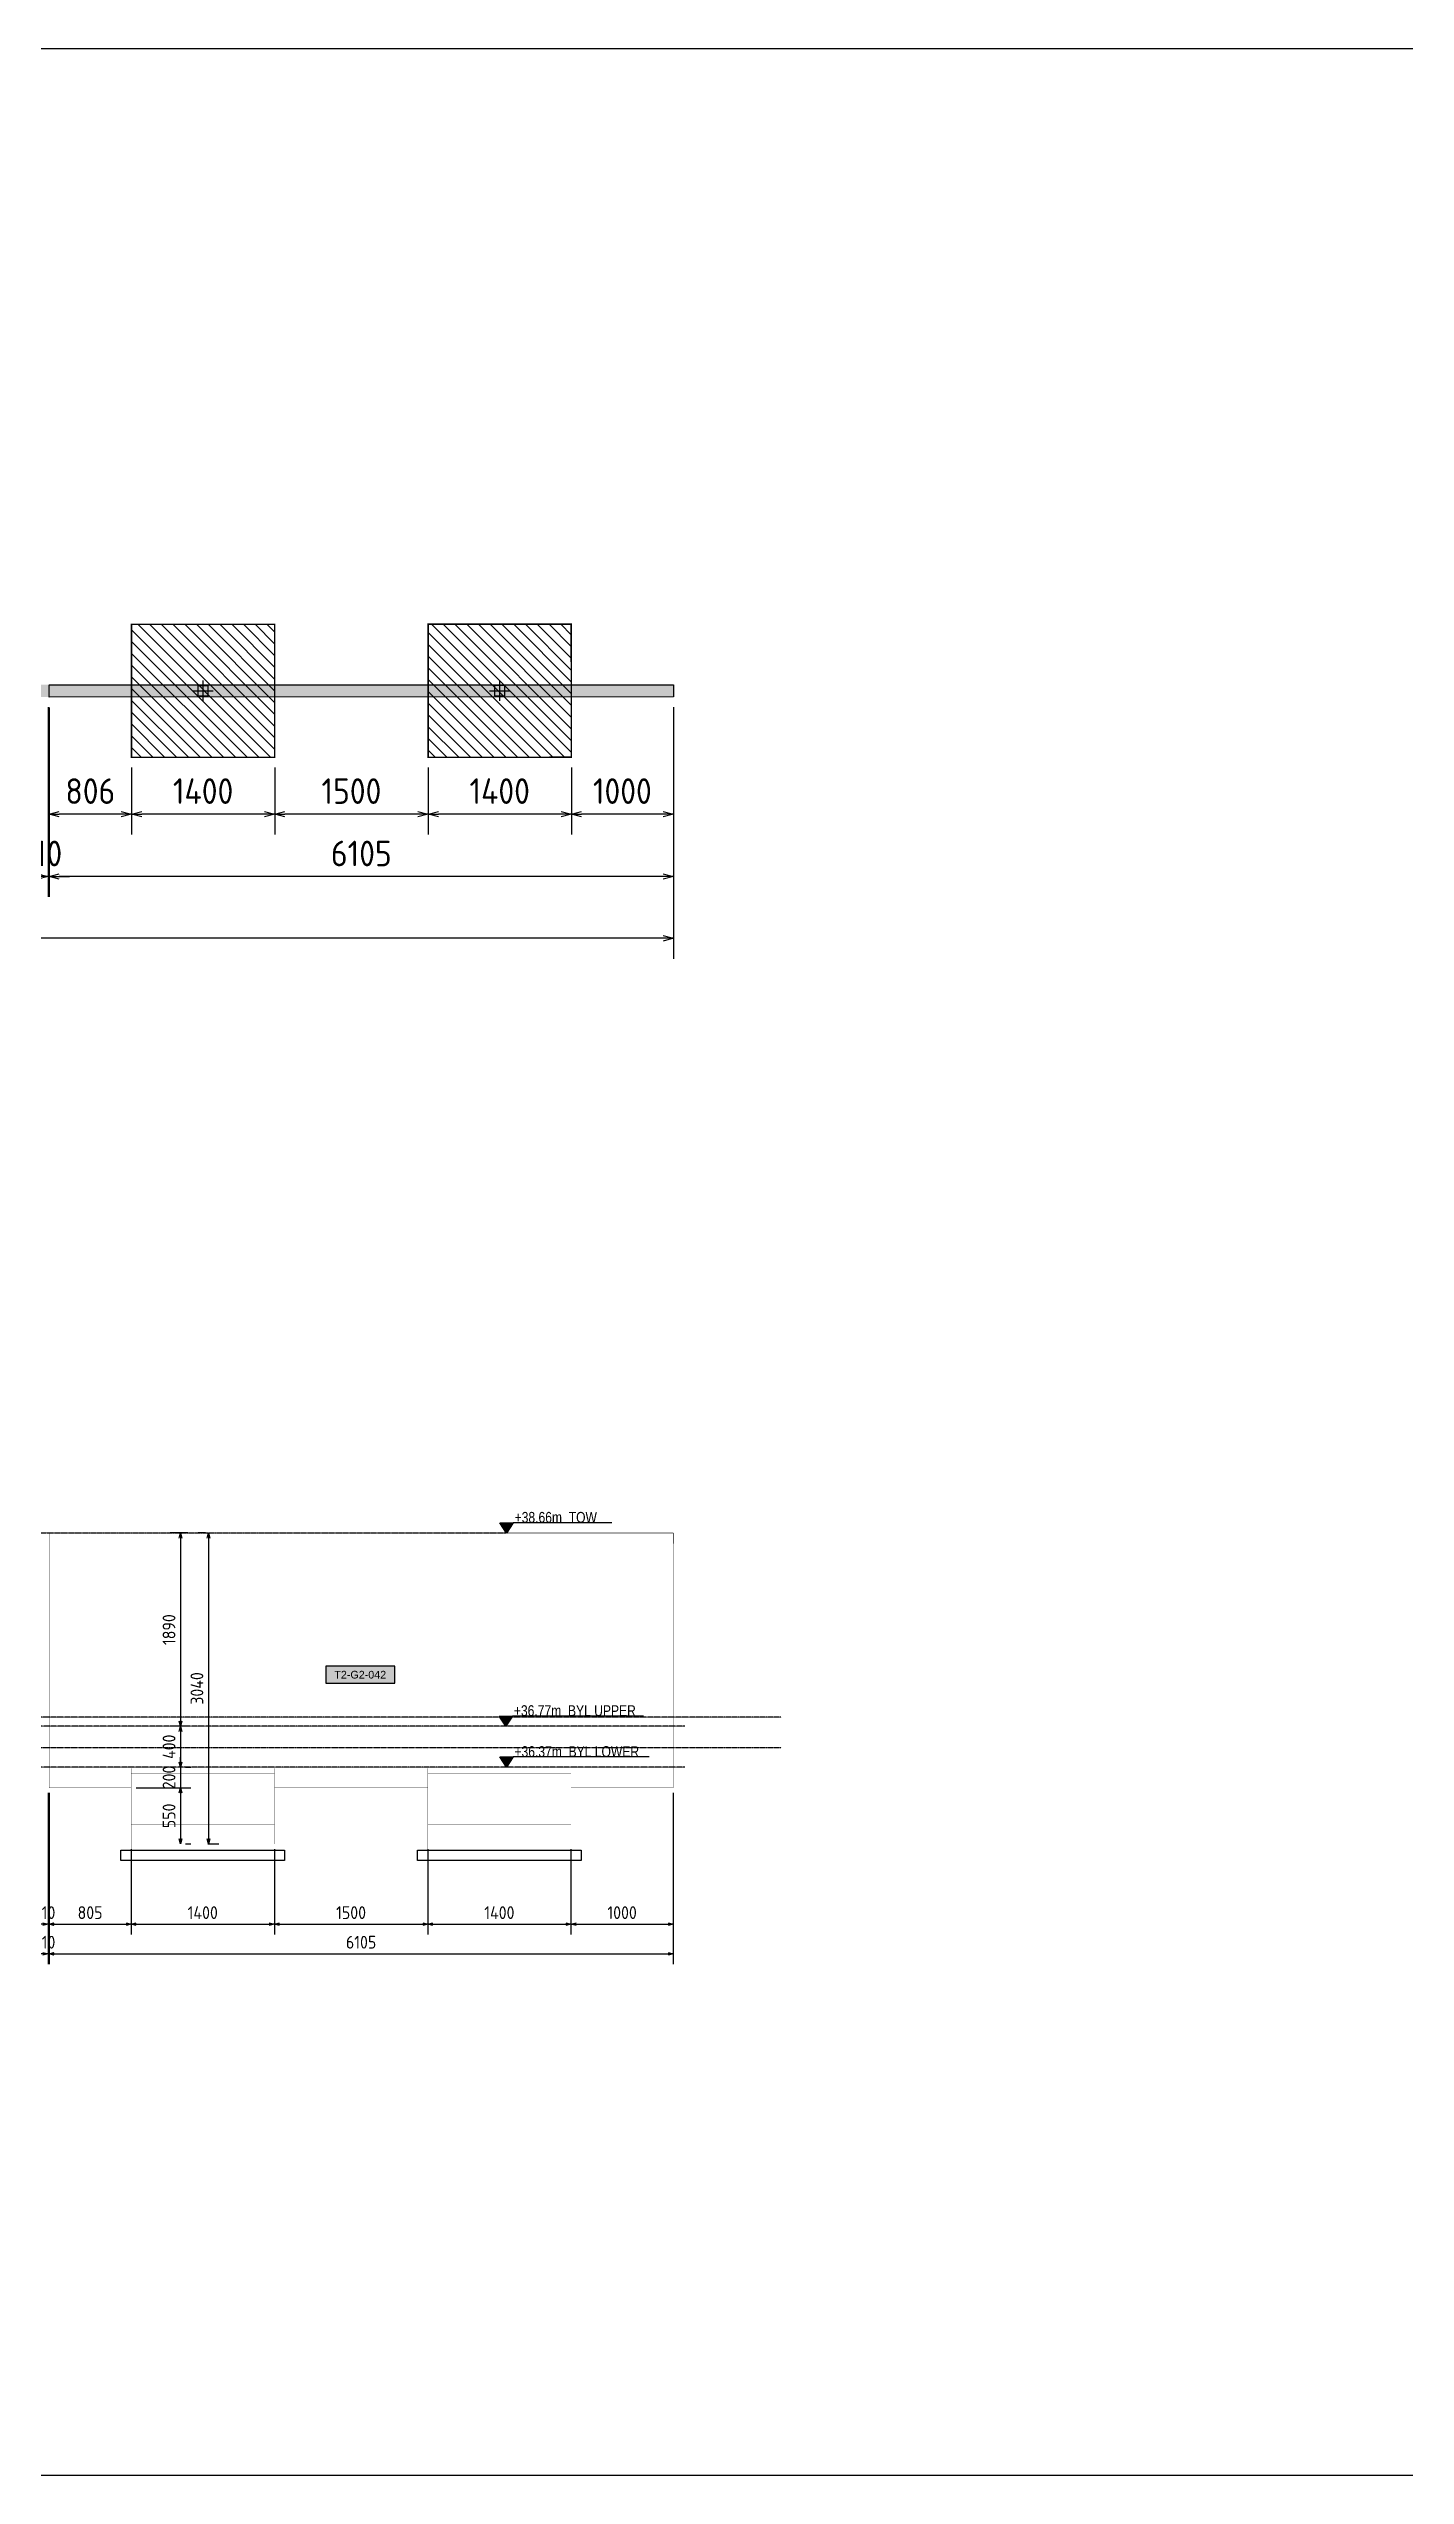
# Model space of a CAD drawing. Header units: centimetres. Extents: x -6122352 to 6876996, y -1694241 to 2592194.
# Drawn here: x 3556577 to 3569844, y 779040 to 802757 of the extents above; entities that cross this region are included whole.
import ezdxf
from ezdxf.enums import TextEntityAlignment as Align

# ---------------------------------------------------------------- set-up
doc = ezdxf.new("R2010")
doc.units = ezdxf.units.CM
doc.header["$MEASUREMENT"] = 0
doc.header["$PDMODE"] = 66
doc.header["$PDSIZE"] = 100
for name, pattern in [('CENTER', [2, 1.25, -0.25, 0.25, -0.25]), ('DASHED2', [0.375, 0.25, -0.125]), ('HIDDEN', [0.375, 0.25, -0.125])]:
    doc.linetypes.add(name, pattern=pattern)
doc.layers.get('Defpoints').update_dxf_attribs({"color": 255, "linetype": 'CENTER'})
for name, color, linetype in [('@MI-FOOTINGS', 7, 'Continuous'), ('@MI-TYPE-01', 30, 'Continuous'), ('@MI-TYPE-02', 6, 'Continuous'), ('JML-Dimension', 1, 'Continuous'), ('PANEL-TAGS', 7, 'Continuous'), ('SECTION', 130, 'Continuous')]:
    doc.layers.add(name, color=color, linetype=linetype)
doc.styles.add('PANELTAG_STYLE', font='arial.ttf')
doc.styles.add('Schueco-BEMSTIL', font='isocpeur.ttf', dxfattribs={"width": 0.9})
doc.styles.add('txt-Pisa-std', font='arial.ttf', dxfattribs={"width": 0.8})
doc.dimstyles.new('MI- JWC-TXT-2.5 MM', dxfattribs={"dimscale": 1.5, "dimtxt": 2.5, "dimasz": 1, "dimexe": 2, "dimexo": 1, "dimgap": 1, "dimtad": 1, "dimdec": 0, "dimdsep": 46, "dimtxsty": 'Schueco-BEMSTIL', "dimblk": 'OPEN30', "dimcen": 0, "dimdle": 2, "dimclrd": 140, "dimclre": 8, "dimclrt": 40, "dimadec": 0, "dimazin": 2, "dimtfac": 1, "dimtdec": 0, "dimtix": 1, "dimtmove": 2, "dimatfit": 3, "dimldrblk": 'OPEN', "dimfxl": 2, "dimlwd": -1, "dimlwe": -1, "dimarcsym": 0})

# ---------------------------------------------------------------- blocks, each defined once
blk = doc.blocks.new('T2-ELE FT')
at = {"color": 12, "linetype": 'HIDDEN', "ltscale": 5, "const_width": 2}
blk.add_lwpolyline([(30306558, 1676366), (30306558, 1676866), (30307958, 1676866), (30307958, 1676366)], dxfattribs=at)
at = {"color": 12, "ltscale": 20, "const_width": 2}
blk.add_lwpolyline([(30306558, 1676366), (30307958, 1676366), (30307958, 1676116), (30306558, 1676116)], close=True, dxfattribs=at)
at = {"color": 8, "ltscale": 20}
blk.add_lwpolyline([(30306458, 1676116), (30308058, 1676116), (30308058, 1676016), (30306458, 1676016)], close=True, dxfattribs=at)
blk = doc.blocks.new('T2-FOOTING PLAN')
at = {"layer": '@MI-FOOTINGS', "transparency": 33554679}
h = blk.add_hatch(dxfattribs=at)
h.set_pattern_fill('ANSI31', color=8, scale=650)
h.paths.add_polyline_path([(-700, 650), (700, 650), (700, -650), (-700, -650)])
at = {"layer": '@MI-FOOTINGS', "color": 160, "true_color": 0x3340f0, "const_width": 15}
blk.add_lwpolyline([(-700, 650), (700, 650), (700, -650), (-700, -650)], close=True, dxfattribs=at)
at = {"layer": '@MI-FOOTINGS', "color": 30}
blk.add_point((0, 0), dxfattribs=at)
blk = doc.blocks.new('_Open30')
at = {"color": 0, "linetype": 'ByBlock', "lineweight": -2}
for p, q in [((-1, 0.27), (0, 0)), ((0, 0), (-1, -0.27)), ((0, 0), (-1, 0))]:
    blk.add_line(p, q, dxfattribs=at)
blk = doc.blocks.new('*D1044')
at = {"layer": '@MI-TYPE-02', "color": 8, "transparency": 16777216}
for p, q in [((627102, 2768799), (627102, 2766946)), ((633207, 2768800), (633207, 2766946))]:
    blk.add_line(p, q, dxfattribs=at)
at = {"layer": '@MI-TYPE-02', "color": 140, "transparency": 16777216}
blk.add_line((633107, 2767146), (627202, 2767146), dxfattribs=at)
at = {"layer": 'Defpoints', "color": 0, "transparency": 16777216}
for p in [(627102, 2768899), (633207, 2768900), (627102, 2767146)]:
    blk.add_point(p, dxfattribs=at)
at = {"layer": '@MI-TYPE-02', "color": 140, "transparency": 16777216, "xscale": 100, "yscale": 100, "zscale": 100, "rotation": 180}
blk.add_blockref('_Open30', (627102, 2767146), dxfattribs=at)
at = {"layer": '@MI-TYPE-02', "color": 140, "transparency": 16777216, "xscale": 100, "yscale": 100, "zscale": 100}
blk.add_blockref('_Open30', (633207, 2767146), dxfattribs=at)
at = {"layer": '@MI-TYPE-02', "color": 40, "transparency": 16777216, "insert": (630155, 2767371), "char_height": 250, "attachment_point": 5, "style": 'Schueco-BEMSTIL'}
blk.add_mtext('6105', dxfattribs=at)
blk = doc.blocks.new('_Open')
at = {"color": 0, "linetype": 'ByBlock', "lineweight": -2}
for p, q in [((-1, 0), (0, 0)), ((-1, 0), (0, 0)), ((0, 0), (-1, 0))]:
    blk.add_line(p, q, dxfattribs=at)
blk = doc.blocks.new('*D1045')
at = {"layer": '@MI-TYPE-02', "color": 8, "transparency": 16777216}
for p, q in [((627092, 2768800), (627092, 2766946)), ((627102, 2768799), (627102, 2766946))]:
    blk.add_line(p, q, dxfattribs=at)
at = {"layer": '@MI-TYPE-02', "color": 140, "transparency": 16777216}
for p, q in [((626992, 2767146), (626892, 2767146)), ((627102, 2767146), (627092, 2767146)), ((627202, 2767146), (627302, 2767146))]:
    blk.add_line(p, q, dxfattribs=at)
at = {"layer": 'Defpoints', "color": 0, "transparency": 16777216}
for p in [(627092, 2768900), (627102, 2768899), (627092, 2767146)]:
    blk.add_point(p, dxfattribs=at)
at = {"layer": '@MI-TYPE-02', "color": 140, "transparency": 16777216, "xscale": 100, "yscale": 100, "zscale": 100}
blk.add_blockref('_Open30', (627092, 2767146), dxfattribs=at)
at = {"layer": '@MI-TYPE-02', "color": 140, "transparency": 16777216, "xscale": 100, "yscale": 100, "zscale": 100, "rotation": 180}
blk.add_blockref('_Open30', (627102, 2767146), dxfattribs=at)
at = {"layer": '@MI-TYPE-02', "color": 40, "transparency": 16777216, "insert": (627097, 2767371), "char_height": 250, "attachment_point": 5, "style": 'Schueco-BEMSTIL'}
blk.add_mtext('10', dxfattribs=at)
blk = doc.blocks.new('*D1093')
at = {"layer": '@MI-TYPE-02', "color": 8, "transparency": 16777216}
for p, q in [((0, -160), (0, -1405)), ((-999, -749), (-999, -1405))]:
    blk.add_line(p, q, dxfattribs=at)
at = {"layer": '@MI-TYPE-02', "color": 140, "transparency": 16777216}
blk.add_line((-100, -1205), (-899, -1205), dxfattribs=at)
at = {"layer": 'Defpoints', "color": 0, "transparency": 16777216}
for p in [(0, -60), (-999, -649), (-999, -1205)]:
    blk.add_point(p, dxfattribs=at)
at = {"layer": '@MI-TYPE-02', "color": 140, "transparency": 16777216, "xscale": 100, "yscale": 100, "zscale": 100, "rotation": 180}
blk.add_blockref('_Open30', (-999, -1205), dxfattribs=at)
at = {"layer": '@MI-TYPE-02', "color": 140, "transparency": 16777216, "xscale": 100, "yscale": 100, "zscale": 100}
blk.add_blockref('_Open30', (0, -1205), dxfattribs=at)
at = {"layer": '@MI-TYPE-02', "color": 40, "transparency": 16777216, "insert": (-500, -980), "char_height": 250, "attachment_point": 5, "style": 'Schueco-BEMSTIL'}
blk.add_mtext('1000', dxfattribs=at)
blk = doc.blocks.new('*D1094')
at = {"layer": '@MI-TYPE-02', "color": 8, "transparency": 16777216}
for p, q in [((-2399, -749), (-2399, -1405)), ((-999, -749), (-999, -1405))]:
    blk.add_line(p, q, dxfattribs=at)
at = {"layer": '@MI-TYPE-02', "color": 140, "transparency": 16777216}
blk.add_line((-1099, -1205), (-2299, -1205), dxfattribs=at)
at = {"layer": 'Defpoints', "color": 0, "transparency": 16777216}
for p in [(-2399, -649), (-999, -649), (-2399, -1205)]:
    blk.add_point(p, dxfattribs=at)
at = {"layer": '@MI-TYPE-02', "color": 140, "transparency": 16777216, "xscale": 100, "yscale": 100, "zscale": 100, "rotation": 180}
blk.add_blockref('_Open30', (-2399, -1205), dxfattribs=at)
at = {"layer": '@MI-TYPE-02', "color": 140, "transparency": 16777216, "xscale": 100, "yscale": 100, "zscale": 100}
blk.add_blockref('_Open30', (-999, -1205), dxfattribs=at)
at = {"layer": '@MI-TYPE-02', "color": 40, "transparency": 16777216, "insert": (-1699, -980), "char_height": 250, "attachment_point": 5, "style": 'Schueco-BEMSTIL'}
blk.add_mtext('1400', dxfattribs=at)
blk = doc.blocks.new('*D1090')
at = {"layer": '@MI-TYPE-02', "color": 8, "transparency": 16777216}
for p, q in [((-3899, -750), (-3899, -1405)), ((-2399, -749), (-2399, -1405))]:
    blk.add_line(p, q, dxfattribs=at)
at = {"layer": '@MI-TYPE-02', "color": 140, "transparency": 16777216}
blk.add_line((-2499, -1205), (-3799, -1205), dxfattribs=at)
at = {"layer": 'Defpoints', "color": 0, "transparency": 16777216}
for p in [(-3899, -650), (-2399, -649), (-3899, -1205)]:
    blk.add_point(p, dxfattribs=at)
at = {"layer": '@MI-TYPE-02', "color": 140, "transparency": 16777216, "xscale": 100, "yscale": 100, "zscale": 100, "rotation": 180}
blk.add_blockref('_Open30', (-3899, -1205), dxfattribs=at)
at = {"layer": '@MI-TYPE-02', "color": 140, "transparency": 16777216, "xscale": 100, "yscale": 100, "zscale": 100}
blk.add_blockref('_Open30', (-2399, -1205), dxfattribs=at)
at = {"layer": '@MI-TYPE-02', "color": 40, "transparency": 16777216, "insert": (-3149, -980), "char_height": 250, "attachment_point": 5, "style": 'Schueco-BEMSTIL'}
blk.add_mtext('1500', dxfattribs=at)
blk = doc.blocks.new('*D1091')
at = {"layer": '@MI-TYPE-02', "color": 8, "transparency": 16777216}
for p, q in [((-5299, -750), (-5299, -1405)), ((-3899, -750), (-3899, -1405))]:
    blk.add_line(p, q, dxfattribs=at)
at = {"layer": '@MI-TYPE-02', "color": 140, "transparency": 16777216}
blk.add_line((-3999, -1205), (-5199, -1205), dxfattribs=at)
at = {"layer": 'Defpoints', "color": 0, "transparency": 16777216}
for p in [(-5299, -650), (-3899, -650), (-5299, -1205)]:
    blk.add_point(p, dxfattribs=at)
at = {"layer": '@MI-TYPE-02', "color": 140, "transparency": 16777216, "xscale": 100, "yscale": 100, "zscale": 100, "rotation": 180}
blk.add_blockref('_Open30', (-5299, -1205), dxfattribs=at)
at = {"layer": '@MI-TYPE-02', "color": 140, "transparency": 16777216, "xscale": 100, "yscale": 100, "zscale": 100}
blk.add_blockref('_Open30', (-3899, -1205), dxfattribs=at)
at = {"layer": '@MI-TYPE-02', "color": 40, "transparency": 16777216, "insert": (-4599, -980), "char_height": 250, "attachment_point": 5, "style": 'Schueco-BEMSTIL'}
blk.add_mtext('1400', dxfattribs=at)
blk = doc.blocks.new('*D1092')
at = {"layer": '@MI-TYPE-02', "color": 8, "transparency": 16777216}
for p, q in [((-6105, -162), (-6105, -1405)), ((-5299, -750), (-5299, -1405))]:
    blk.add_line(p, q, dxfattribs=at)
at = {"layer": '@MI-TYPE-02', "color": 140, "transparency": 16777216}
blk.add_line((-5399, -1205), (-6005, -1205), dxfattribs=at)
at = {"layer": 'Defpoints', "color": 0, "transparency": 16777216}
for p in [(-6105, -62), (-5299, -650), (-6105, -1205)]:
    blk.add_point(p, dxfattribs=at)
at = {"layer": '@MI-TYPE-02', "color": 140, "transparency": 16777216, "xscale": 100, "yscale": 100, "zscale": 100, "rotation": 180}
blk.add_blockref('_Open30', (-6105, -1205), dxfattribs=at)
at = {"layer": '@MI-TYPE-02', "color": 140, "transparency": 16777216, "xscale": 100, "yscale": 100, "zscale": 100}
blk.add_blockref('_Open30', (-5299, -1205), dxfattribs=at)
at = {"layer": '@MI-TYPE-02', "color": 40, "transparency": 16777216, "insert": (-5702, -980), "char_height": 250, "attachment_point": 5, "style": 'Schueco-BEMSTIL'}
blk.add_mtext('806', dxfattribs=at)
blk = doc.blocks.new('*D1057')
at = {"layer": '@MI-TYPE-02', "color": 8, "transparency": 16777216}
for p, q in [((591042, 2768792), (591042, 2766342)), ((633207, 2768800), (633207, 2766342))]:
    blk.add_line(p, q, dxfattribs=at)
at = {"layer": '@MI-TYPE-02', "color": 140, "transparency": 16777216}
blk.add_line((633107, 2766542), (591142, 2766542), dxfattribs=at)
at = {"layer": 'Defpoints', "color": 0, "transparency": 16777216}
for p in [(591042, 2768892), (633207, 2768900), (591042, 2766542)]:
    blk.add_point(p, dxfattribs=at)
at = {"layer": '@MI-TYPE-02', "color": 140, "transparency": 16777216, "xscale": 100, "yscale": 100, "zscale": 100, "rotation": 180}
blk.add_blockref('_Open30', (591042, 2766542), dxfattribs=at)
at = {"layer": '@MI-TYPE-02', "color": 140, "transparency": 16777216, "xscale": 100, "yscale": 100, "zscale": 100}
blk.add_blockref('_Open30', (633207, 2766542), dxfattribs=at)
at = {"layer": '@MI-TYPE-02', "color": 40, "transparency": 16777216, "insert": (612125, 2766767), "char_height": 250, "attachment_point": 5, "style": 'Schueco-BEMSTIL'}
blk.add_mtext('42165', dxfattribs=at)
blk = doc.blocks.new('*D1899')
at = {"layer": '@MI-TYPE-01', "color": 8, "transparency": 16777216}
for p, q in [((3557938, 788251), (3557767, 788251)), ((3557938, 786361), (3557767, 786361))]:
    blk.add_line(p, q, dxfattribs=at)
at = {"layer": '@MI-TYPE-01', "color": 140, "transparency": 16777216}
blk.add_line((3557867, 788201), (3557867, 786411), dxfattribs=at)
at = {"layer": 'Defpoints', "color": 0, "transparency": 16777216}
for p in [(3557988, 788251), (3557867, 786361), (3557988, 786361)]:
    blk.add_point(p, dxfattribs=at)
at = {"layer": '@MI-TYPE-01', "color": 140, "transparency": 16777216, "xscale": 50, "yscale": 50, "zscale": 50}
for p, rotation in [((3557867, 788251), 90), ((3557867, 786361), 270)]:
    blk.add_blockref('_Open30', p, dxfattribs=dict(at, rotation=rotation))
at = {"layer": '@MI-TYPE-01', "color": 40, "transparency": 16777216, "insert": (3557755, 787306), "char_height": 125, "attachment_point": 5, "rotation": 90, "style": 'Schueco-BEMSTIL'}
blk.add_mtext('1890', dxfattribs=at)
blk = doc.blocks.new('*D1895')
at = {"layer": '@MI-TYPE-01', "color": 8, "transparency": 16777216}
for p, q in [((3557938, 786361), (3557767, 786361)), ((3557917, 785961), (3557967, 785961))]:
    blk.add_line(p, q, dxfattribs=at)
at = {"layer": '@MI-TYPE-01', "color": 140, "transparency": 16777216}
blk.add_line((3557867, 786311), (3557867, 786011), dxfattribs=at)
at = {"layer": 'Defpoints', "color": 0, "transparency": 16777216}
for p in [(3557988, 786361), (3557867, 785961), (3557867, 785961)]:
    blk.add_point(p, dxfattribs=at)
at = {"layer": '@MI-TYPE-01', "color": 140, "transparency": 16777216, "xscale": 50, "yscale": 50, "zscale": 50}
for p, rotation in [((3557867, 786361), 90), ((3557867, 785961), 270)]:
    blk.add_blockref('_Open30', p, dxfattribs=dict(at, rotation=rotation))
at = {"layer": '@MI-TYPE-01', "color": 40, "transparency": 16777216, "insert": (3557755, 786161), "char_height": 125, "attachment_point": 5, "rotation": 90, "style": 'Schueco-BEMSTIL'}
blk.add_mtext('400', dxfattribs=at)
blk = doc.blocks.new('*D1896')
at = {"layer": '@MI-TYPE-01', "color": 140, "transparency": 16777216}
for p, q in [((3557867, 786011), (3557867, 786061)), ((3557867, 785961), (3557867, 785761)), ((3557867, 785711), (3557867, 785661))]:
    blk.add_line(p, q, dxfattribs=at)
at = {"layer": '@MI-TYPE-01', "color": 8, "transparency": 16777216}
for p, q in [((3557917, 785961), (3557967, 785961)), ((3557435, 785761), (3557967, 785761))]:
    blk.add_line(p, q, dxfattribs=at)
at = {"layer": 'Defpoints', "color": 0, "transparency": 16777216}
for p in [(3557867, 785961), (3557385, 785761), (3557867, 785761)]:
    blk.add_point(p, dxfattribs=at)
at = {"layer": '@MI-TYPE-01', "color": 140, "transparency": 16777216, "xscale": 50, "yscale": 50, "zscale": 50}
for p, rotation in [((3557867, 785961), 270), ((3557867, 785761), 90)]:
    blk.add_blockref('_Open30', p, dxfattribs=dict(at, rotation=rotation))
at = {"layer": '@MI-TYPE-01', "color": 40, "transparency": 16777216, "insert": (3557755, 785861), "char_height": 125, "attachment_point": 5, "rotation": 90, "style": 'Schueco-BEMSTIL'}
blk.add_mtext('200', dxfattribs=at)
blk = doc.blocks.new('*D1897')
at = {"layer": '@MI-TYPE-01', "color": 8, "transparency": 16777216}
for p, q in [((3557435, 785761), (3557967, 785761)), ((3557917, 785211), (3557967, 785211))]:
    blk.add_line(p, q, dxfattribs=at)
at = {"layer": '@MI-TYPE-01', "color": 140, "transparency": 16777216}
blk.add_line((3557867, 785711), (3557867, 785261), dxfattribs=at)
at = {"layer": 'Defpoints', "color": 0, "transparency": 16777216}
for p in [(3557385, 785761), (3557867, 785211), (3557867, 785211)]:
    blk.add_point(p, dxfattribs=at)
at = {"layer": '@MI-TYPE-01', "color": 140, "transparency": 16777216, "xscale": 50, "yscale": 50, "zscale": 50}
for p, rotation in [((3557867, 785761), 90), ((3557867, 785211), 270)]:
    blk.add_blockref('_Open30', p, dxfattribs=dict(at, rotation=rotation))
at = {"layer": '@MI-TYPE-01', "color": 40, "transparency": 16777216, "insert": (3557755, 785486), "char_height": 125, "attachment_point": 5, "rotation": 90, "style": 'Schueco-BEMSTIL'}
blk.add_mtext('550', dxfattribs=at)
blk = doc.blocks.new('*D1898')
at = {"layer": '@MI-TYPE-01', "color": 8, "transparency": 16777216}
for p, q in [((3558113, 788251), (3558041, 788251)), ((3558135, 785211), (3558241, 785211))]:
    blk.add_line(p, q, dxfattribs=at)
at = {"layer": '@MI-TYPE-01', "color": 140, "transparency": 16777216}
blk.add_line((3558141, 788201), (3558141, 785261), dxfattribs=at)
at = {"layer": 'Defpoints', "color": 0, "transparency": 16777216}
for p in [(3558163, 788251), (3558085, 785211), (3558141, 785211)]:
    blk.add_point(p, dxfattribs=at)
at = {"layer": '@MI-TYPE-01', "color": 140, "transparency": 16777216, "xscale": 50, "yscale": 50, "zscale": 50}
for p, rotation in [((3558141, 788251), 90), ((3558141, 785211), 270)]:
    blk.add_blockref('_Open30', p, dxfattribs=dict(at, rotation=rotation))
at = {"layer": '@MI-TYPE-01', "color": 40, "transparency": 16777216, "insert": (3558028, 786731), "char_height": 125, "attachment_point": 5, "rotation": 90, "style": 'Schueco-BEMSTIL'}
blk.add_mtext('3040', dxfattribs=at)
blk = doc.blocks.new('*D1935')
at = {"layer": '@MI-TYPE-01', "color": 8, "transparency": 16777216}
for p, q in [((3556572, 785711), (3556572, 784327)), ((3556582, 785711), (3556582, 784327))]:
    blk.add_line(p, q, dxfattribs=at)
at = {"layer": '@MI-TYPE-01', "color": 140, "transparency": 16777216}
for p, q in [((3556522, 784427), (3556472, 784427)), ((3556572, 784427), (3556582, 784427)), ((3556632, 784427), (3556682, 784427))]:
    blk.add_line(p, q, dxfattribs=at)
at = {"layer": 'Defpoints', "color": 0, "transparency": 16777216}
for p in [(3556572, 785761), (3556582, 785761), (3556582, 784427)]:
    blk.add_point(p, dxfattribs=at)
at = {"layer": '@MI-TYPE-01', "color": 140, "transparency": 16777216, "xscale": 50, "yscale": 50, "zscale": 50}
blk.add_blockref('_Open30', (3556572, 784427), dxfattribs=at)
at = {"layer": '@MI-TYPE-01', "color": 140, "transparency": 16777216, "xscale": 50, "yscale": 50, "zscale": 50, "rotation": 180}
blk.add_blockref('_Open30', (3556582, 784427), dxfattribs=at)
at = {"layer": '@MI-TYPE-01', "color": 40, "transparency": 16777216, "insert": (3556577, 784540), "char_height": 125, "attachment_point": 5, "style": 'Schueco-BEMSTIL'}
blk.add_mtext('10', dxfattribs=at)
blk = doc.blocks.new('*D1936')
at = {"layer": '@MI-TYPE-01', "color": 8, "transparency": 16777216}
for p, q in [((3556580, 785711), (3556580, 784327)), ((3557385, 785161), (3557385, 784327))]:
    blk.add_line(p, q, dxfattribs=at)
at = {"layer": '@MI-TYPE-01', "color": 140, "transparency": 16777216}
blk.add_line((3556630, 784427), (3557335, 784427), dxfattribs=at)
at = {"layer": 'Defpoints', "color": 0, "transparency": 16777216}
for p in [(3556580, 785761), (3557385, 785211), (3557385, 784427)]:
    blk.add_point(p, dxfattribs=at)
at = {"layer": '@MI-TYPE-01', "color": 140, "transparency": 16777216, "xscale": 50, "yscale": 50, "zscale": 50, "rotation": 180}
blk.add_blockref('_Open30', (3556580, 784427), dxfattribs=at)
at = {"layer": '@MI-TYPE-01', "color": 140, "transparency": 16777216, "xscale": 50, "yscale": 50, "zscale": 50}
blk.add_blockref('_Open30', (3557385, 784427), dxfattribs=at)
at = {"layer": '@MI-TYPE-01', "color": 40, "transparency": 16777216, "insert": (3556983, 784540), "char_height": 125, "attachment_point": 5, "style": 'Schueco-BEMSTIL'}
blk.add_mtext('805', dxfattribs=at)
blk = doc.blocks.new('*D1937')
at = {"layer": '@MI-TYPE-01', "color": 8, "transparency": 16777216}
for p, q in [((3557385, 785161), (3557385, 784327)), ((3558785, 785161), (3558785, 784327))]:
    blk.add_line(p, q, dxfattribs=at)
at = {"layer": '@MI-TYPE-01', "color": 140, "transparency": 16777216}
blk.add_line((3557435, 784427), (3558735, 784427), dxfattribs=at)
at = {"layer": 'Defpoints', "color": 0, "transparency": 16777216}
for p in [(3557385, 785211), (3558785, 785211), (3558785, 784427)]:
    blk.add_point(p, dxfattribs=at)
at = {"layer": '@MI-TYPE-01', "color": 140, "transparency": 16777216, "xscale": 50, "yscale": 50, "zscale": 50, "rotation": 180}
blk.add_blockref('_Open30', (3557385, 784427), dxfattribs=at)
at = {"layer": '@MI-TYPE-01', "color": 140, "transparency": 16777216, "xscale": 50, "yscale": 50, "zscale": 50}
blk.add_blockref('_Open30', (3558785, 784427), dxfattribs=at)
at = {"layer": '@MI-TYPE-01', "color": 40, "transparency": 16777216, "insert": (3558085, 784540), "char_height": 125, "attachment_point": 5, "style": 'Schueco-BEMSTIL'}
blk.add_mtext('1400', dxfattribs=at)
blk = doc.blocks.new('*D1938')
at = {"layer": '@MI-TYPE-01', "color": 8, "transparency": 16777216}
for p, q in [((3558785, 785161), (3558785, 784327)), ((3560285, 785161), (3560285, 784327))]:
    blk.add_line(p, q, dxfattribs=at)
at = {"layer": '@MI-TYPE-01', "color": 140, "transparency": 16777216}
blk.add_line((3558835, 784427), (3560235, 784427), dxfattribs=at)
at = {"layer": 'Defpoints', "color": 0, "transparency": 16777216}
for p in [(3558785, 785211), (3560285, 785211), (3560285, 784427)]:
    blk.add_point(p, dxfattribs=at)
at = {"layer": '@MI-TYPE-01', "color": 140, "transparency": 16777216, "xscale": 50, "yscale": 50, "zscale": 50, "rotation": 180}
blk.add_blockref('_Open30', (3558785, 784427), dxfattribs=at)
at = {"layer": '@MI-TYPE-01', "color": 140, "transparency": 16777216, "xscale": 50, "yscale": 50, "zscale": 50}
blk.add_blockref('_Open30', (3560285, 784427), dxfattribs=at)
at = {"layer": '@MI-TYPE-01', "color": 40, "transparency": 16777216, "insert": (3559535, 784540), "char_height": 125, "attachment_point": 5, "style": 'Schueco-BEMSTIL'}
blk.add_mtext('1500', dxfattribs=at)
blk = doc.blocks.new('*D1939')
at = {"layer": '@MI-TYPE-01', "color": 8, "transparency": 16777216}
for p, q in [((3560285, 785161), (3560285, 784327)), ((3561685, 785161), (3561685, 784327))]:
    blk.add_line(p, q, dxfattribs=at)
at = {"layer": '@MI-TYPE-01', "color": 140, "transparency": 16777216}
blk.add_line((3560335, 784427), (3561635, 784427), dxfattribs=at)
at = {"layer": 'Defpoints', "color": 0, "transparency": 16777216}
for p in [(3560285, 785211), (3561685, 785211), (3561685, 784427)]:
    blk.add_point(p, dxfattribs=at)
at = {"layer": '@MI-TYPE-01', "color": 140, "transparency": 16777216, "xscale": 50, "yscale": 50, "zscale": 50, "rotation": 180}
blk.add_blockref('_Open30', (3560285, 784427), dxfattribs=at)
at = {"layer": '@MI-TYPE-01', "color": 140, "transparency": 16777216, "xscale": 50, "yscale": 50, "zscale": 50}
blk.add_blockref('_Open30', (3561685, 784427), dxfattribs=at)
at = {"layer": '@MI-TYPE-01', "color": 40, "transparency": 16777216, "insert": (3560985, 784540), "char_height": 125, "attachment_point": 5, "style": 'Schueco-BEMSTIL'}
blk.add_mtext('1400', dxfattribs=at)
blk = doc.blocks.new('*D1940')
at = {"layer": '@MI-TYPE-01', "color": 8, "transparency": 16777216}
for p, q in [((3562685, 785711), (3562685, 784327)), ((3561685, 785161), (3561685, 784327))]:
    blk.add_line(p, q, dxfattribs=at)
at = {"layer": '@MI-TYPE-01', "color": 140, "transparency": 16777216}
blk.add_line((3561735, 784427), (3562635, 784427), dxfattribs=at)
at = {"layer": 'Defpoints', "color": 0, "transparency": 16777216}
for p in [(3562685, 785761), (3561685, 785211), (3562685, 784427)]:
    blk.add_point(p, dxfattribs=at)
at = {"layer": '@MI-TYPE-01', "color": 140, "transparency": 16777216, "xscale": 50, "yscale": 50, "zscale": 50, "rotation": 180}
blk.add_blockref('_Open30', (3561685, 784427), dxfattribs=at)
at = {"layer": '@MI-TYPE-01', "color": 140, "transparency": 16777216, "xscale": 50, "yscale": 50, "zscale": 50}
blk.add_blockref('_Open30', (3562685, 784427), dxfattribs=at)
at = {"layer": '@MI-TYPE-01', "color": 40, "transparency": 16777216, "insert": (3562185, 784540), "char_height": 125, "attachment_point": 5, "style": 'Schueco-BEMSTIL'}
blk.add_mtext('1000', dxfattribs=at)
blk = doc.blocks.new('*U1142')
at = {"layer": 'JML-Dimension'}
h = blk.add_hatch(color=10, dxfattribs=at)
h.dxf.hatch_style = 1
h.paths.add_polyline_path([(0, 0), (-1.54, 2.37), (1.54, 2.37)])
blk.add_line((24.31, 2.37), (1.54, 2.37), dxfattribs=at)
blk.add_lwpolyline([(0, 0), (-1.54, 2.37), (1.54, 2.37), (0, 0)], dxfattribs=at)
at = {"color": 5, "style": 'txt-Pisa-std', "width": 0.8}
blk.add_attdef('+0.0', text='', height=2.5, dxfattribs=at).set_placement((1.87, 2.37), align=Align.BOTTOM_LEFT)
blk = doc.blocks.new('*U1445')
at = {"layer": 'JML-Dimension'}
h = blk.add_hatch(color=10, dxfattribs=at)
h.dxf.hatch_style = 1
h.paths.add_polyline_path([(0, 0), (-1.54, 2.37), (1.54, 2.37)])
blk.add_line((31.81, 2.37), (1.54, 2.37), dxfattribs=at)
blk.add_lwpolyline([(0, 0), (-1.54, 2.37), (1.54, 2.37), (0, 0)], dxfattribs=at)
at = {"color": 5, "style": 'txt-Pisa-std', "width": 0.8}
blk.add_attdef('+0.0', text='', height=2.5, dxfattribs=at).set_placement((1.87, 2.37), align=Align.BOTTOM_LEFT)
blk = doc.blocks.new('*U1446')
at = {"layer": 'JML-Dimension'}
h = blk.add_hatch(color=10, dxfattribs=at)
h.dxf.hatch_style = 1
h.paths.add_polyline_path([(0, 0), (-1.54, 2.37), (1.54, 2.37)])
blk.add_line((33.03, 2.37), (1.54, 2.37), dxfattribs=at)
blk.add_lwpolyline([(0, 0), (-1.54, 2.37), (1.54, 2.37), (0, 0)], dxfattribs=at)
at = {"color": 5, "style": 'txt-Pisa-std', "width": 0.8}
blk.add_attdef('+0.0', text='', height=2.5, dxfattribs=at).set_placement((1.87, 2.37), align=Align.BOTTOM_LEFT)
blk = doc.blocks.new('*D1952')
at = {"layer": '@MI-TYPE-01', "color": 8, "transparency": 16777216}
for p, q in [((3556572, 785711), (3556572, 784038)), ((3556582, 785711), (3556582, 784038))]:
    blk.add_line(p, q, dxfattribs=at)
at = {"layer": '@MI-TYPE-01', "color": 140, "transparency": 16777216}
for p, q in [((3556522, 784138), (3556472, 784138)), ((3556572, 784138), (3556582, 784138)), ((3556632, 784138), (3556682, 784138))]:
    blk.add_line(p, q, dxfattribs=at)
at = {"layer": 'Defpoints', "color": 0, "transparency": 16777216}
for p in [(3556572, 785761), (3556582, 785761), (3556582, 784138)]:
    blk.add_point(p, dxfattribs=at)
at = {"layer": '@MI-TYPE-01', "color": 140, "transparency": 16777216, "xscale": 50, "yscale": 50, "zscale": 50}
blk.add_blockref('_Open30', (3556572, 784138), dxfattribs=at)
at = {"layer": '@MI-TYPE-01', "color": 140, "transparency": 16777216, "xscale": 50, "yscale": 50, "zscale": 50, "rotation": 180}
blk.add_blockref('_Open30', (3556582, 784138), dxfattribs=at)
at = {"layer": '@MI-TYPE-01', "color": 40, "transparency": 16777216, "insert": (3556577, 784251), "char_height": 125, "attachment_point": 5, "style": 'Schueco-BEMSTIL'}
blk.add_mtext('10', dxfattribs=at)
blk = doc.blocks.new('*D1953')
at = {"layer": '@MI-TYPE-01', "color": 8, "transparency": 16777216}
for p, q in [((3556580, 785711), (3556580, 784038)), ((3562685, 785711), (3562685, 784038))]:
    blk.add_line(p, q, dxfattribs=at)
at = {"layer": '@MI-TYPE-01', "color": 140, "transparency": 16777216}
blk.add_line((3556630, 784138), (3562635, 784138), dxfattribs=at)
at = {"layer": 'Defpoints', "color": 0, "transparency": 16777216}
for p in [(3556580, 785761), (3562685, 785761), (3562685, 784138)]:
    blk.add_point(p, dxfattribs=at)
at = {"layer": '@MI-TYPE-01', "color": 140, "transparency": 16777216, "xscale": 50, "yscale": 50, "zscale": 50, "rotation": 180}
blk.add_blockref('_Open30', (3556580, 784138), dxfattribs=at)
at = {"layer": '@MI-TYPE-01', "color": 140, "transparency": 16777216, "xscale": 50, "yscale": 50, "zscale": 50}
blk.add_blockref('_Open30', (3562685, 784138), dxfattribs=at)
at = {"layer": '@MI-TYPE-01', "color": 40, "transparency": 16777216, "insert": (3559633, 784251), "char_height": 125, "attachment_point": 5, "style": 'Schueco-BEMSTIL'}
blk.add_mtext('6105', dxfattribs=at)
blk = doc.blocks.new('PANELTAG')
at = {"layer": 'PANEL-TAGS', "color": 1}
blk.add_lwpolyline([(-13.5, -3.3), (13.5, -3.3), (13.5, 3.3), (-13.5, 3.3)], close=True, dxfattribs=at)
at = {"layer": 'PANEL-TAGS', "color": 40, "true_color": 0xffd700}
blk.add_solid([(-13.5, -3.3), (13.5, -3.3), (-13.5, 3.3), (13.5, 3.3)], dxfattribs=at)
at = {"layer": 'PANEL-TAGS', "color": 5, "style": 'PANELTAG_STYLE'}
blk.add_attdef('TAGNO', text='', height=3, dxfattribs=at).set_placement((0, 0), align=Align.CENTER)
blk = doc.blocks.new('G6-T2-REAR-RIGHT END')
at = {"layer": '@MI-TYPE-02'}
h = blk.add_hatch(color=256, dxfattribs=at)
h.dxf.hatch_style = 1
h.paths.add_polyline_path([(-42165.2, 51.3), (-36165.3, 53.5), (-36164.8, -66.5), (-42164.7, -68.7)])
h.paths.add_polyline_path([(-36155.3, 52.4), (-30155.3, 54.6), (-30154.9, -65.4), (-36154.8, -67.6)])
h.paths.add_polyline_path([(-30145.3, 53.6), (-24145.4, 55.8), (-24144.9, -64.2), (-30144.9, -66.4)])
h.paths.add_polyline_path([(-24135.4, 54.6), (-18135.5, 56.8), (-18135, -63.2), (-24134.9, -65.4)])
h.paths.add_polyline_path([(-18125.5, 55.9), (-12125.5, 58.1), (-12125.1, -61.9), (-18125, -64.1)])
h.paths.add_polyline_path([(-12115.6, 57.3), (-6115.6, 59.5), (-6115.2, -60.5), (-12115.1, -62.7)])
h.paths.add_polyline_path([(-6105.6, 58.4), (-0.2, 60), (0.2, -60), (-6105.2, -61.6)])
blk.add_lwpolyline([(-6105.6, 58.4), (-0.2, 60), (0.2, -60), (-6105.2, -61.6)], close=True, dxfattribs=at)
at = {"layer": '@MI-FOOTINGS', "xscale": -1, "rotation": 0.01015602854542941}
for p in [(-4599.6, 0.2), (-1699.6, 0.7)]:
    blk.add_blockref('T2-FOOTING PLAN', p, dxfattribs=at)
at = {"layer": '@MI-TYPE-02'}
for base, p1, p2, picture, middle in [((-42164.9, -2418.4), (0, -60), (-42164.9, -68.7), '*D1057', (-21082.5, -2193.4)), ((-6115.2, -1814.9), (-6105.2, -61.6), (-6115.2, -60.5), '*D1045', (-6110.2, -1589.9)), ((-6105.2, -1814.9), (0.2, -60), (-6105.2, -61.6), '*D1044', (-3052.5, -1589.9))]:
    dim = blk.add_linear_dim(base=base, p1=p1, p2=p2, angle=180, dimstyle='MI- JWC-TXT-2.5 MM', dxfattribs=at)
    dim.commit()
    dim.dimension.update_dxf_attribs({"geometry": picture, "text_midpoint": middle, "insert": (-633207, -2768960.5)})
for base, p1, p2, picture, middle in [((-6105.2, -1204.9), (-5299.5, -649.9), (-6105.2, -61.6), '*D1092', (-5702.3, -979.9)), ((-999.5, -1204.9), (0.2, -60), (-999.5, -649.2), '*D1093', (-499.6, -979.9)), ((-5299.5, -1204.9), (-3899.5, -649.7), (-5299.5, -649.9), '*D1091', (-4599.5, -979.9)), ((-3899.5, -1204.9), (-2399.5, -649.4), (-3899.5, -649.7), '*D1090', (-3149.5, -979.9)), ((-2399.5, -1204.9), (-999.5, -649.2), (-2399.5, -649.4), '*D1094', (-1699.5, -979.9))]:
    dim = blk.add_linear_dim(base=base, p1=p1, p2=p2, angle=180, dimstyle='MI- JWC-TXT-2.5 MM', dxfattribs=at)
    dim.commit()
    dim.dimension.update_dxf_attribs({"geometry": picture, "text_midpoint": middle})

msp = doc.modelspace()

# ---------------------------------------------------------------- linework, layer by layer
msp.add_lwpolyline([(3278170.28592, 802757.28808), (3588252.33865, 802757.28808), (3588252.33865, 779039.77254), (3278170.28592, 779039.77254)], close=True)
at = {"layer": '@MI-TYPE-01', "const_width": 2.5}
for points in [[(3562687.21751, 788250.51806), (3556582.21751, 788250.51806), (3556582.21751, 785950.61757), (3557385.21751, 785950.61757), (3557385.21751, 785400.61757), (3558785.21751, 785400.61757), (3558785.21751, 785950.61757), (3560285.21751, 785950.61757), (3560285.21751, 785400.61757), (3561685.21751, 785400.61757), (3561685.21751, 785950.61757), (3562685.21751, 785950.61757), (3562685.21751, 788250.51806)], [(3562687.22116, 788249.70823), (3556582.22116, 788249.70823), (3556582.22116, 785760.80774), (3557385.22116, 785760.80774), (3557385.22116, 785210.80774), (3558785.22116, 785210.80774), (3558785.22116, 785760.80774), (3560285.22116, 785760.80774), (3560285.22116, 785210.80774), (3561685.22116, 785210.80774), (3561685.22116, 785760.80774), (3562685.22116, 785760.80774), (3562685.22116, 788069.70823)]]:
    msp.add_lwpolyline(points, close=True, dxfattribs=at)
at = {"layer": '@MI-TYPE-02', "color": 160, "linetype": 'DASHED2', "ltscale": 5}
for points in [[(3435203.18591, 788251.32789), (3561055.87609, 788251.32789)], [(3562797.02712, 786360.83998), (3520512.24667, 786360.83998)], [(3563739.7194, 786450.51811), (3520522.23938, 786450.51811)], [(3563739.7194, 786150.51811), (3520522.23938, 786150.51811)], [(3562797.02712, 785960.83998), (3520522.24302, 785960.83998)]]:
    msp.add_lwpolyline(points, dxfattribs=at)

# ---------------------------------------------------------------- block references
msp.add_blockref('G6-T2-REAR-RIGHT END', (3562687.441, 796480.32837))
at = {"color": 2}
for p in [(-26749172.94405, -890965.25619), (-26746272.94405, -890965.25619)]:
    msp.add_blockref('T2-ELE FT', p, dxfattribs=at)
at = {"layer": 'PANEL-TAGS'}
ref = msp.add_blockref('PANELTAG', (3559624.68702, 786865.40451), dxfattribs=dict(at, xscale=25, yscale=25, zscale=25))
ref.add_attrib('TAGNO', 'T2-G2-042', dxfattribs={"color": 5, "height": 75, "style": 'PANELTAG_STYLE'}).set_placement((3559624.68702, 786865.40451), align=Align.MIDDLE_CENTER)
at = {"layer": 'SECTION', "color": 6}
ref = msp.add_blockref('*U1142', (3561055.00136, 788249.97818), dxfattribs=dict(at, xscale=42.30147098076819, yscale=42.30147098076819, zscale=42.30147098076819))
ref.add_attrib('+0.0', '+38.66m  TOW', (3561134.13001, 788350.23524), dxfattribs={"layer": 'JML-Dimension', "color": 5, "height": 105.7536775, "style": 'txt-Pisa-std', "width": 0.8})
ref = msp.add_blockref('*U1445', (3561047.70787, 786360.83998), dxfattribs=dict(at, xscale=42.30147098076819, yscale=42.30147098076819, zscale=42.30147098076819))
ref.add_attrib('+0.0', '+36.77m  BYL UPPER', (3561126.83652, 786461.09705), dxfattribs={"layer": 'JML-Dimension', "color": 5, "height": 105.7536775, "style": 'txt-Pisa-std', "width": 0.8})
ref = msp.add_blockref('*U1446', (3561053.54064, 785960.83998), dxfattribs=dict(at, xscale=42.30147098076819, yscale=42.30147098076819, zscale=42.30147098076819))
ref.add_attrib('+0.0', '+36.37m  BYL LOWER', (3561132.66929, 786061.09705), dxfattribs={"layer": 'JML-Dimension', "color": 5, "height": 105.7536775, "style": 'txt-Pisa-std', "width": 0.8})

# ---------------------------------------------------------------- dimensions: what is measured, and where the dimension line sits
at = {"layer": '@MI-TYPE-01'}
for base, p1, p2, picture, middle in [((3557867.44405, 786360.83998), (3557987.98506, 788251.05795), (3557987.98506, 786360.83998), '*D1899', (3557754.94405, 787305.94897)), ((3558140.91769, 785211.15745), (3558163.04325, 788251.05795), (3558085.22116, 785211.15745), '*D1898', (3558028.41769, 786731.1077)), ((3557867.44405, 785960.83998), (3557987.98506, 786360.83998), (3557867.44405, 785960.83998), '*D1895', (3557754.94405, 786160.83998)), ((3557867.44405, 785760.69345), (3557867.44405, 785960.83998), (3557385.22116, 785760.69345), '*D1896', (3557754.94405, 785860.76672)), ((3557867.44405, 785211.15745), (3557385.22116, 785760.69345), (3557867.44405, 785211.15745), '*D1897', (3557754.94405, 785485.92545))]:
    dim = msp.add_linear_dim(base=base, p1=p1, p2=p2, angle=90, dimstyle='MI- JWC-TXT-2.5 MM', dxfattribs=at)
    dim.commit()
    dim.dimension.update_dxf_attribs({"geometry": picture, "text_midpoint": middle})
for base, p1, p2, picture, middle in [((3556582.22116, 784427.32311), (3556572.22116, 785760.80774), (3556582.22116, 785760.80774), '*D1935', (3556577.22116, 784539.82311)), ((3556582.22116, 784138.15718), (3556572.22116, 785760.80774), (3556582.22116, 785760.80774), '*D1952', (3556577.22116, 784250.65718)), ((3557385.22116, 784427.32311), (3556580.22116, 785760.80774), (3557385.22116, 785210.80774), '*D1936', (3556982.72116, 784539.82311)), ((3562685.22116, 784138.15718), (3556580.22116, 785760.80774), (3562685.22116, 785760.80774), '*D1953', (3559632.72116, 784250.65718)), ((3562685.22116, 784427.32311), (3561685.22116, 785210.80774), (3562685.22116, 785760.80774), '*D1940', (3562185.22116, 784539.82311)), ((3558785.22116, 784427.32311), (3557385.22116, 785210.80774), (3558785.22116, 785210.80774), '*D1937', (3558085.22116, 784539.82311)), ((3560285.22116, 784427.32311), (3558785.22116, 785210.80774), (3560285.22116, 785210.80774), '*D1938', (3559535.22116, 784539.82311)), ((3561685.22116, 784427.32311), (3560285.22116, 785210.80774), (3561685.22116, 785210.80774), '*D1939', (3560985.22116, 784539.82311))]:
    dim = msp.add_linear_dim(base=base, p1=p1, p2=p2, dimstyle='MI- JWC-TXT-2.5 MM', dxfattribs=at)
    dim.commit()
    dim.dimension.update_dxf_attribs({"geometry": picture, "text_midpoint": middle})

doc.saveas('drawing.dxf')
